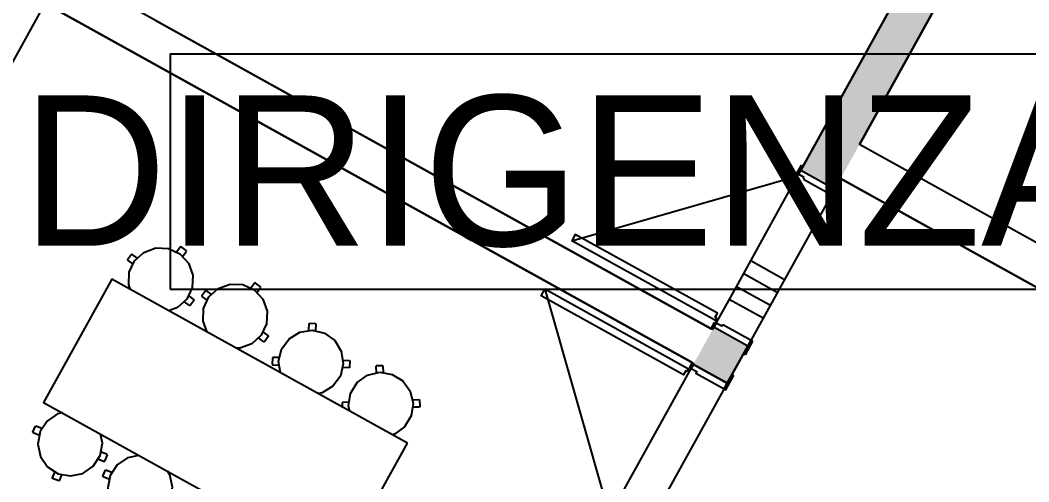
# Model space of a CAD drawing. Header units: metres. Extents: x 2.5 to 42.6, y 0.9 to 31.9.
# Drawn here: x 16.08 to 18.23, y 8.54 to 9.522 of the extents above; entities that cross this region are included whole.
import ezdxf

# ---------------------------------------------------------------- set-up
doc = ezdxf.new("R2010")
doc.units = ezdxf.units.M
for name, color, linetype in [('ARREDI', 9, 'Continuous'), ('PARETI_STRUTTURE', 7, 'Continuous'), ('PILASTRI_SETTI', 8, 'Continuous'), ('WAYFINDING_RIQUADRI', 7, 'Continuous'), ('WAYFINDING_TESTI', 7, 'Continuous')]:
    doc.layers.add(name, color=color, linetype=linetype)

msp = doc.modelspace()

# ---------------------------------------------------------------- linework, layer by layer
at = {"layer": 'ARREDI'}
for points in [[(16.3156, 8.9491), (16.312, 8.9589), (16.3131, 8.9858), (16.3245, 9.0102), (16.3443, 9.0283), (16.3695, 9.0376), (16.3964, 9.0364), (16.4208, 9.0251)], [(16.4221, 9.0402), (16.4142, 9.0294)], [(16.4232, 9.0404), (16.4221, 9.0402)], [(16.4346, 9.032), (16.4232, 9.0404)], [(16.4269, 9.0201), (16.4348, 9.0309)], [(16.4348, 9.0309), (16.4346, 9.032)], [(16.3176, 9.024), (16.3092, 9.0126)], [(16.3092, 9.0126), (16.3094, 9.0115)], [(16.3094, 9.0115), (16.3202, 9.0036)], [(16.3187, 9.0242), (16.3176, 9.024)], [(16.3295, 9.0163), (16.3187, 9.0242)], [(16.4208, 9.0251), (16.439, 9.0053), (16.4482, 8.98), (16.447, 8.9532), (16.4357, 8.9288), (16.4159, 8.9106), (16.3973, 8.9038)], [(16.476, 8.9471), (16.4676, 8.9357)], [(16.479, 8.8585), (16.4704, 8.882), (16.4715, 8.9089), (16.4829, 8.9333), (16.5027, 8.9514), (16.5279, 8.9607), (16.5548, 8.9595), (16.5792, 8.9482)], [(16.4771, 8.9473), (16.476, 8.9471)], [(16.4879, 8.9394), (16.4771, 8.9473)], [(16.5792, 8.9482), (16.5974, 8.9284), (16.6066, 8.9031), (16.6054, 8.8763), (16.5941, 8.8519), (16.5743, 8.8337), (16.549, 8.8245), (16.5397, 8.8249)], [(16.5805, 8.9633), (16.5726, 8.9525)], [(16.5816, 8.9635), (16.5805, 8.9633)], [(16.593, 8.9551), (16.5816, 8.9635)], [(16.5853, 8.9432), (16.5932, 8.954)], [(16.5932, 8.954), (16.593, 8.9551)], [(16.4415, 8.9148), (16.4307, 8.9227)], [(16.44, 8.9354), (16.4508, 8.9275)], [(16.451, 8.9264), (16.4426, 8.9149)], [(16.4508, 8.9275), (16.451, 8.9264)], [(16.4676, 8.9357), (16.4678, 8.9346)], [(16.4678, 8.9346), (16.4786, 8.9267)], [(16.4426, 8.9149), (16.4415, 8.9148)], [(16.5984, 8.8585), (16.6092, 8.8506)], [(16.6353, 8.7718), (16.6314, 8.7963), (16.6377, 8.8225), (16.6535, 8.8442), (16.6764, 8.8583), (16.7029, 8.8625)], [(16.6956, 8.8758), (16.6951, 8.8624)], [(16.6964, 8.8765), (16.6956, 8.8758)], [(16.7106, 8.876), (16.6964, 8.8765)], [(16.7029, 8.8625), (16.7291, 8.8563), (16.7509, 8.8405), (16.7649, 8.8176), (16.7691, 8.791), (16.7629, 8.7649), (16.7471, 8.7431), (16.7242, 8.729), (16.7152, 8.7276)], [(16.7113, 8.8752), (16.7106, 8.876)], [(16.7108, 8.8618), (16.7113, 8.8752)], [(16.5999, 8.8379), (16.5891, 8.8458)], [(16.601, 8.838), (16.5999, 8.8379)], [(16.6094, 8.8495), (16.601, 8.838)], [(16.6092, 8.8506), (16.6094, 8.8495)], [(16.618, 8.8039), (16.6174, 8.7898)], [(16.6188, 8.8047), (16.618, 8.8039)], [(16.6322, 8.8042), (16.6188, 8.8047)], [(16.769, 8.7989), (16.7824, 8.7984)], [(16.7824, 8.7984), (16.7832, 8.7976)], [(16.7832, 8.7976), (16.7826, 8.7834)], [(16.6174, 8.7898), (16.6182, 8.7889)], [(16.6182, 8.7889), (16.6316, 8.7884)], [(16.7818, 8.7827), (16.7684, 8.7832)], [(16.7833, 8.6898), (16.7805, 8.7016), (16.7848, 8.7281), (16.799, 8.751), (16.8208, 8.7667), (16.8469, 8.7729)], [(16.7826, 8.7834), (16.7818, 8.7827)], [(16.8394, 8.7864), (16.8386, 8.7856)], [(16.8386, 8.7856), (16.8391, 8.7722)], [(16.8535, 8.7869), (16.8394, 8.7864)], [(16.8469, 8.7729), (16.8735, 8.7686), (16.8964, 8.7545), (16.9121, 8.7327), (16.9183, 8.7065), (16.914, 8.68), (16.8998, 8.6571), (16.878, 8.6414), (16.8729, 8.6402)], [(16.8543, 8.7862), (16.8535, 8.7869)], [(16.8548, 8.7728), (16.8544, 8.7862)], [(16.7673, 8.709), (16.7665, 8.7082)], [(16.7665, 8.7082), (16.7669, 8.6989)], [(16.7807, 8.7095), (16.7673, 8.709)], [(16.9175, 8.7144), (16.9309, 8.7149)], [(16.9309, 8.7149), (16.9318, 8.7141)], [(16.9317, 8.7141), (16.9322, 8.6999)], [(16.1701, 8.6867), (16.1599, 8.6845), (16.1377, 8.6693), (16.123, 8.6467), (16.1181, 8.6203), (16.1237, 8.594), (16.1389, 8.5718), (16.1614, 8.5572)], [(16.7765, 8.6936), (16.7813, 8.6937)], [(16.9315, 8.6991), (16.9181, 8.6986)], [(16.9323, 8.6999), (16.9315, 8.6991)], [(16.1076, 8.6453), (16.1129, 8.6584)], [(16.1081, 8.6442), (16.1076, 8.6453)], [(16.1205, 8.6393), (16.1081, 8.6442)], [(16.1129, 8.6584), (16.1139, 8.6589)], [(16.1139, 8.6589), (16.1264, 8.6539)], [(16.1614, 8.5572), (16.1879, 8.5523), (16.2142, 8.5578), (16.2363, 8.573), (16.251, 8.5956), (16.2559, 8.622), (16.2518, 8.6414)], [(16.266, 8.5981), (16.2535, 8.603)], [(16.2476, 8.5884), (16.2601, 8.5834)], [(16.2601, 8.5834), (16.2611, 8.5839)], [(16.2611, 8.5839), (16.2664, 8.597)], [(16.2664, 8.597), (16.2659, 8.5981)], [(16.3335, 8.5961), (16.309, 8.5909), (16.2869, 8.5757), (16.2722, 8.5532), (16.2673, 8.5267), (16.2729, 8.5004), (16.2881, 8.4783), (16.3106, 8.4636)], [(16.1493, 8.5481), (16.1543, 8.5605)], [(16.2568, 8.5517), (16.2621, 8.5648)], [(16.2621, 8.5648), (16.2631, 8.5653)], [(16.2631, 8.5653), (16.2755, 8.5603)], [(16.3106, 8.4636), (16.337, 8.4587), (16.3633, 8.4643), (16.3855, 8.4795), (16.4002, 8.502), (16.4051, 8.5284), (16.3995, 8.5547), (16.3942, 8.5625)], [(16.1497, 8.547), (16.1493, 8.5481)], [(16.1629, 8.5418), (16.1497, 8.547)], [(16.1639, 8.5422), (16.1629, 8.5418)], [(16.1689, 8.5547), (16.1639, 8.5422)], [(16.2572, 8.5507), (16.2568, 8.5517)], [(16.2697, 8.5457), (16.2572, 8.5507)]]:
    msp.add_lwpolyline(points, dxfattribs=at)
msp.add_lwpolyline([(16.9061, 8.6218), (16.2758, 8.9711), (16.1304, 8.7087), (16.7606, 8.3594)], close=True, dxfattribs=at)
at = {"layer": 'PARETI_STRUTTURE'}
for points in [[(18.7532, 11.0231), (17.7445, 9.2031), (17.8168, 9.163), (17.8292, 9.1854)], [(17.7492, 9.2117), (18.7532, 11.0231)], [(17.8693, 9.2577), (18.8256, 10.983), (18.8235, 10.9842)], [(18.8255, 10.983), (17.8693, 9.2577)], [(17.5564, 8.8639), (16.1741, 9.63)], [(16.0577, 9.42), (16.134, 9.5577)], [(16.134, 9.5577), (17.5164, 8.7915)], [(17.5129, 8.7935), (16.134, 9.5577)], [(16.3683, 9.5224), (17.553, 8.8658)], [(17.8292, 9.1854), (18.5205, 8.8022), (18.5606, 8.8745), (17.8693, 9.2577)], [(17.7362, 9.1964), (17.7458, 9.2136)], [(17.7445, 9.2031), (17.7397, 9.1945), (17.7362, 9.1964)], [(17.7492, 9.2117), (17.7397, 9.1945)], [(17.7444, 9.2031), (17.8168, 9.163)], [(17.7458, 9.2136), (17.7492, 9.2117)], [(17.5654, 8.8882), (17.562, 8.8901), (17.5667, 8.8987), (17.2637, 9.0666), (17.256, 9.0529), (17.7378, 9.191)], [(17.607, 8.9551), (17.7397, 9.1945)], [(17.7517, 9.1878), (17.7397, 9.1945)], [(17.7498, 9.1843), (17.7517, 9.1878)], [(17.7498, 9.1843), (17.8101, 9.1509), (17.8263, 9.1802)], [(17.8263, 9.1802), (17.8298, 9.1783)], [(20.2286, 7.5021), (20.3784, 7.7724), (17.8292, 9.1854)], [(17.8168, 9.163), (17.8101, 9.1509)], [(17.8298, 9.1783), (17.8135, 9.149)], [(17.8101, 9.1509), (17.6793, 8.915)], [(17.8135, 9.149), (17.8101, 9.1509)], [(17.5654, 8.8882), (17.5625, 8.883), (17.256, 9.0529)], [(17.7099, 8.9701), (17.6376, 9.0102)], [(17.6226, 8.9832), (17.6949, 8.9431)], [(17.5024, 8.7745), (17.499, 8.7764), (17.4942, 8.7678), (17.1911, 8.9358), (17.1988, 8.9496), (17.3369, 8.4678)], [(17.5024, 8.7745), (17.5053, 8.7797), (17.1988, 8.9496)], [(17.5641, 8.8776), (17.607, 8.9551)], [(17.6073, 8.9556), (17.6796, 8.9155)], [(17.6643, 8.888), (17.592, 8.9281)], [(17.6793, 8.915), (17.4092, 8.4277)], [(17.553, 8.8658), (17.5606, 8.8795)], [(17.5606, 8.8795), (17.5641, 8.8776)], [(17.5164, 8.7915), (17.5154, 8.7898), (17.5877, 8.7497), (17.6316, 8.8289), (17.5593, 8.869)], [(17.5593, 8.869), (17.5564, 8.8639)], [(17.5761, 8.871), (17.5641, 8.8776), (17.5593, 8.869)], [(17.5593, 8.869), (17.5641, 8.8776)], [(17.6316, 8.8289), (17.5593, 8.869)], [(17.5761, 8.871), (17.578, 8.8744)], [(17.578, 8.8744), (17.6383, 8.841)], [(17.6221, 8.8117), (17.6383, 8.841)], [(17.6417, 8.8391), (17.6255, 8.8098)], [(17.6316, 8.8289), (17.6383, 8.841), (17.6417, 8.8391)], [(17.5129, 8.7935), (17.5072, 8.7831), (17.5106, 8.7812)], [(17.6255, 8.8098), (17.6221, 8.8117)], [(17.335, 8.4644), (17.5106, 8.7812)], [(17.5106, 8.7812), (17.5154, 8.7898)]]:
    msp.add_lwpolyline(points, dxfattribs=at)
for points in [[(17.581, 8.7377), (17.5877, 8.7497), (17.5154, 8.7898), (17.5106, 8.7812), (17.5227, 8.7745), (17.5208, 8.7711)], [(17.5973, 8.767), (17.581, 8.7377), (17.5845, 8.7358), (17.6007, 8.7651)]]:
    msp.add_lwpolyline(points, close=True, dxfattribs=at)
at = {"layer": 'PILASTRI_SETTI'}
for points in [[(17.8168, 9.163), (18.8256, 10.983), (17.7445, 9.2031), (18.7532, 11.0231)], [(17.5877, 8.7497), (17.6316, 8.829), (17.5154, 8.7898), (17.5593, 8.869)]]:
    msp.add_solid(points, dxfattribs=at)
at = {"layer": 'WAYFINDING_RIQUADRI'}
msp.add_lwpolyline([(16.4, 8.95), (20, 8.95), (20, 9.45), (16.4, 9.45)], close=True, dxfattribs=at)

# ---------------------------------------------------------------- texts
at = {"layer": 'WAYFINDING_TESTI', "insert": (18.2, 9.2), "char_height": 0.32, "attachment_point": 5}
msp.add_mtext('DIRIGENZA E UFFICI', dxfattribs=at)

doc.saveas('drawing.dxf')
